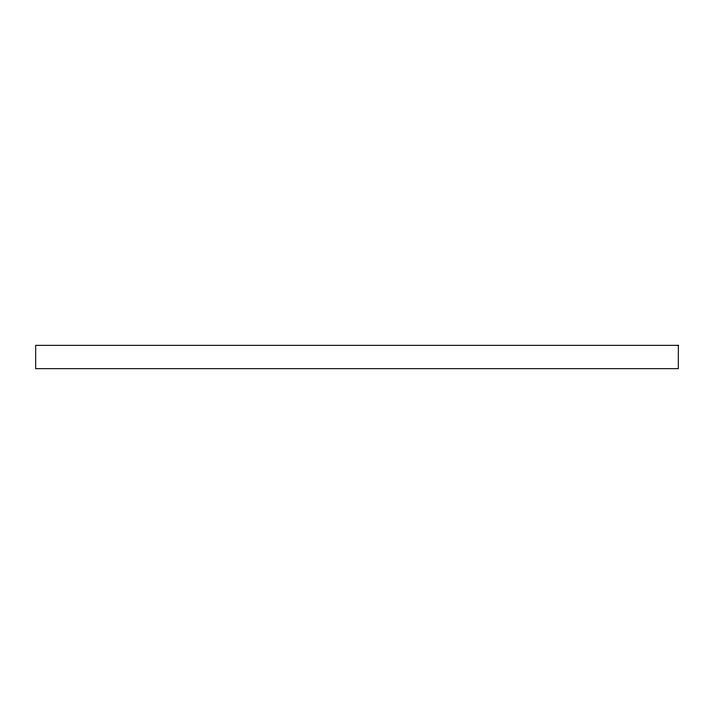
<?xml version="1.0" encoding="UTF-8"?>
<svg xmlns="http://www.w3.org/2000/svg" width="714" height="714" viewBox="0 0 714 714"><rect width="100%" height="100%" fill="white"/><g stroke="black" fill="none" stroke-linecap="round" stroke-linejoin="round"><path stroke-width="1.07" d="M678.3 345.317L35.7 345.317L35.7 368.683L678.3 368.683L678.3 345.317"/></g></svg>
